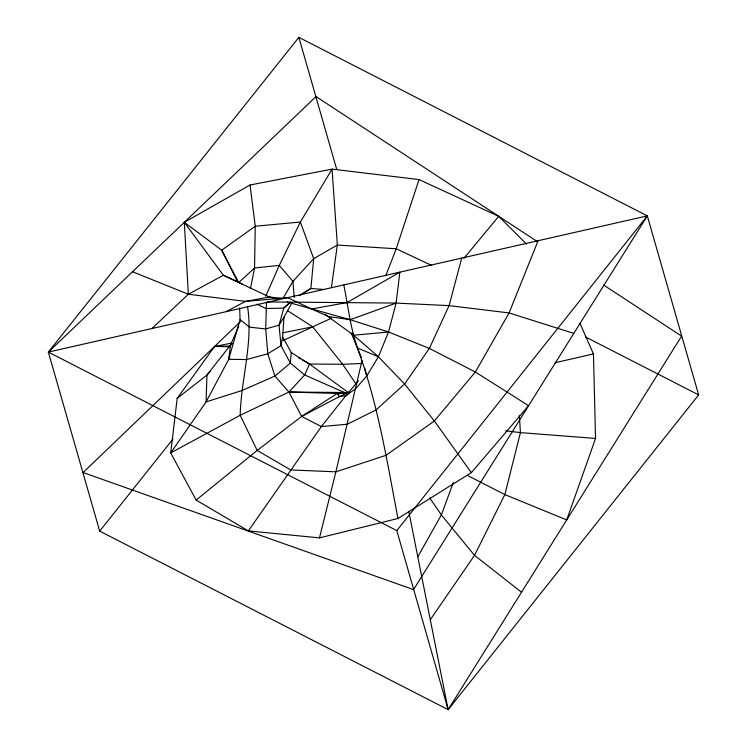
<?xml version="1.0" encoding="UTF-8"?>
<svg xmlns="http://www.w3.org/2000/svg" width="747" height="747" viewBox="0 0 747 747"><rect width="100%" height="100%" fill="white"/><g stroke="black" fill="none" stroke-linecap="round" stroke-linejoin="round"><path stroke-width="1.12" d="M346.16 393.267L304.636 374.947L290.35 363.079L281.003 345.637L282.618 336.934L284 317.13L292.142 302.544M282.618 336.934L291.246 352.509L290.35 363.079L274.905 376.058L242.047 390.513L206.088 401.895L170.699 452.925L196.162 500.079L248.34 530.893L319.492 537.877L397.918 518.493L471.348 472.646L528.568 405.705L475.344 372.006L429.376 348.41L388.515 331.985L350.175 319.697L287.221 302.049M266.492 302.115L265.699 328.932L267.809 353.779L274.905 376.058L288.921 392.035L301.667 416.424L321.378 426.556L347.252 424.249L376.199 409.842L404.575 384.005L429.376 348.41L449.078 305.626L461.73 258.079M231.645 343.069L214.52 346.496L177.198 398.347L170.699 452.925L240.179 415.285L288.921 392.035L304.636 374.947L309.491 364.032L342.668 364.284L362.118 363.5M248.34 530.893L321.378 426.556L345.87 395.602L355.572 388.776L366.87 375.834L378.402 356.767L388.515 331.985L396.106 303.086L399.85 272.151L347 302.591L311.564 308.978L287.67 297.661L245.483 301.386L188.337 294.234L132.518 271.74M331.379 287.716L337.345 245.053L332.06 169.121L250.03 185.004L184.313 222.307L188.337 294.234L151.94 328.531M250.534 288.258L254.55 267.986L255.269 226.22L250.03 185.004M362.034 360.549L335.879 471.833L319.492 537.877M239.656 307.997L240.067 319.557L228.713 359.335L206.088 401.895L206.975 375.059L230.543 344.993L232.354 343.536M526.616 244.157L498.725 216.322L419.039 179.579L396.218 248.779L385.779 275.699M579.933 323.311L593.454 353.901L595.546 438.442L566.721 519.931L504.86 494.598L466.987 475.213M453.373 482.422L441.374 514.926L417.797 556.814M538.111 240.711L509.081 312.937L475.344 372.006L434.343 420.981L386.087 455.287L335.879 471.833L290.695 469.928L257.173 450.432L240.179 415.285C241.085 378.85 253.298 342.826 247.509 306.326M238.76 326.243L230.543 344.993L228.713 359.335L246.622 359.54L267.809 353.779L281.003 345.637L279.033 325.169L283.767 308.128L290.172 302.208M265.727 296.204L279.294 265.39L300.369 222.036L332.06 169.121L419.039 179.579M283.029 298.389L292.927 281.33L313.693 258.658L337.345 245.053L396.218 248.779L431.803 265.493M284 317.13L279.033 325.169L265.699 328.932L249.47 327.139L240.067 319.557M603.613 285.018L681.6 336.122L448.144 709.65L396.806 530.613L48.35 352.089L647.313 215.883L698.65 394.911L448.144 709.65L99.687 531.117L48.35 352.089L298.856 37.35L647.313 215.883L413.539 589.616L83.085 472.552L240.487 321.602M430.281 619.721L474.513 555.366L504.86 494.598L520.426 432.616L519.333 415.351M99.687 531.117L173.024 438.984M396.806 530.613L647.313 215.883M463.962 258.275L498.725 216.322M196.162 500.079L257.173 450.432L301.667 416.424L339.213 396.676L345.87 395.602L358.457 380.839M210.01 371.623L206.975 375.059L177.198 398.347M48.35 352.089L316.028 96.568L537.326 241.58M290.256 302.302L283.767 308.128L265.913 308.52L256.884 304.188M301.667 416.424L337.233 393.445L344.078 392.511L346.244 393.286M300.285 295.149L310.883 288.491L324.329 289.519M299.192 295.663L310.883 288.491L313.693 258.658L300.369 222.036L255.269 226.22L221.71 250.189L184.313 222.307L223.39 275.26L269.508 297.007L277.258 299.211M345.87 395.602L347.887 394.5M188.337 294.234L223.39 275.26L242.476 284.224M226.145 311.658L245.483 301.386L269.508 297.007L282.161 298.417M349.475 391.858L339.213 396.676L337.233 393.445L288.921 392.035L344.078 392.511M283.206 340.473L331.547 318.129M573.799 333.395L509.081 312.937L449.078 305.626L396.106 303.086L350.175 319.697L328.643 316.551L311.564 308.978M555.021 362.762L593.454 353.901M283.02 332.77L312.704 326.822L342.668 364.284L356.263 384.36M388.515 331.985L353.639 335.235L324.674 314.113M230.748 345.926L214.52 346.496L229.852 346.711M348.849 393.183L337.233 393.445L339.474 394.08M396.106 303.086L267.622 301.919M595.546 438.442L520.426 432.616L505.644 430.804M351.258 333.003L357.318 347.943L378.402 356.767L404.575 384.005L434.343 420.981L471.348 472.646M585.611 337L698.65 394.911M298.585 357.86L300.565 358.98M302.554 360.101L309.491 364.032L348.662 392.819M291.246 352.509L309.491 364.032M287.52 310.621L312.704 326.822M521.537 592.222L474.513 555.366L441.374 514.926L429.693 497.866M378.402 356.767L353.639 335.235L352.612 333.246M237.397 281.386L221.71 250.189L238.751 282.543L254.55 267.986L279.294 265.39L292.927 281.33L294.225 297.502M343.769 284.906C348.812 309.183 350.913 334.581 361.389 357.337M357.318 347.943C377.805 402.904 387.058 461.095 397.918 518.493M298.856 37.35L336.72 169.392M364.732 368.178L366.87 375.834M408.796 511.518L448.144 709.65"/></g></svg>
